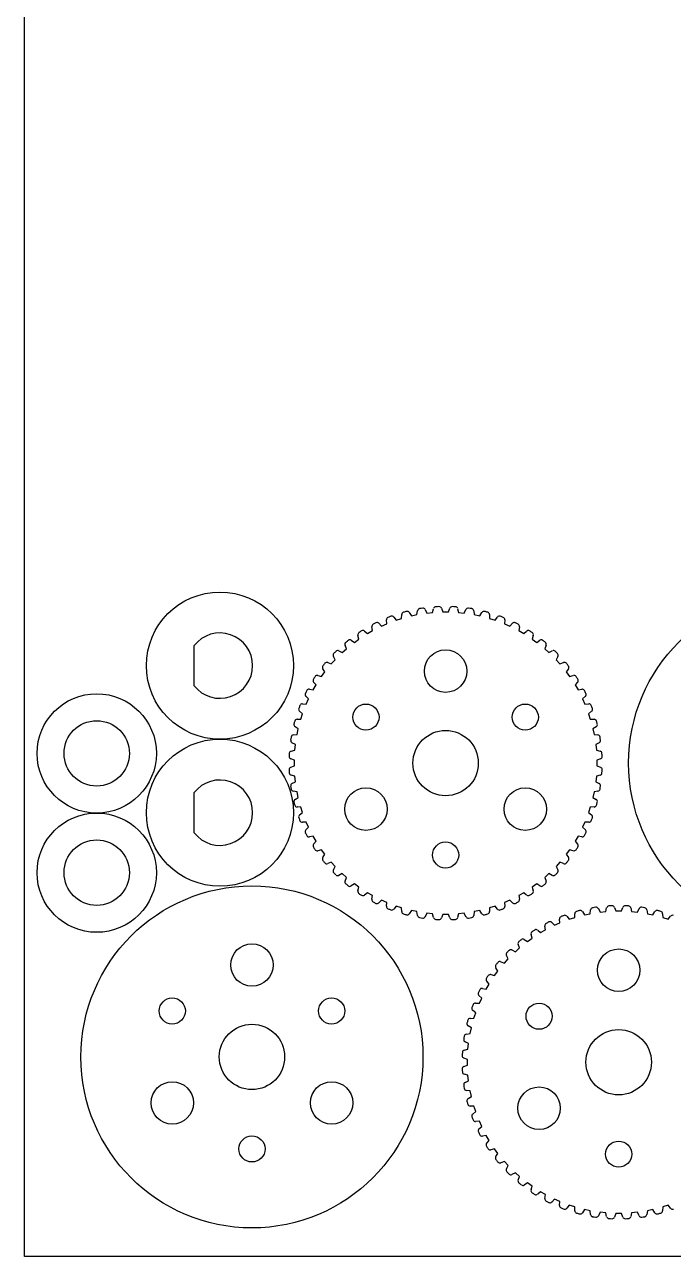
# Model space of a CAD drawing. Extents: x 0 to 603, y 0 to 603.
# Drawn here: x 0 to 79.4, y 0 to 150.8 of the extents above; entities that cross this region are included whole.
import ezdxf

# ---------------------------------------------------------------- set-up
doc = ezdxf.new("R2010")
doc.units = 0
doc.layers.add('FINAL', color=8, linetype='CONTINUOUS')
doc.layers.add('LASER_BED', color=8, linetype='CONTINUOUS')

msp = doc.modelspace()

# ---------------------------------------------------------------- linework, layer by layer
at = {"layer": 'FINAL', "linetype": 'CONTINUOUS'}
for p, q in [((46.13, 78.08), (46.15, 78.55)), ((47.08, 78.8), (47.33, 78.4)), ((47.33, 78.4), (48.01, 78.55)), ((48.01, 78.55), (48.08, 79.02)), ((49.03, 79.17), (49.24, 78.74)), ((49.24, 78.74), (49.93, 78.82)), ((49.93, 78.82), (50.05, 79.27)), ((51.01, 79.32), (51.17, 78.88)), ((51.17, 78.88), (51.87, 78.88)), ((51.87, 78.88), (52.03, 79.32)), ((52.99, 79.27), (53.11, 78.82)), ((53.11, 78.82), (53.8, 78.74)), ((53.8, 78.74), (54.01, 79.17)), ((54.96, 79.02), (55.03, 78.55)), ((55.03, 78.55), (55.71, 78.4)), ((55.71, 78.4), (55.96, 78.8)), ((56.89, 78.55), (56.91, 78.08)), ((42.57, 76.58), (42.49, 77.04)), ((43.35, 77.48), (43.67, 77.14)), ((43.67, 77.14), (44.31, 77.42)), ((44.31, 77.42), (44.28, 77.89)), ((45.18, 78.24), (45.47, 77.87)), ((45.47, 77.87), (46.13, 78.08)), ((56.91, 78.08), (57.57, 77.87)), ((57.57, 77.87), (57.86, 78.24)), ((58.76, 77.89), (58.73, 77.42)), ((58.73, 77.42), (59.37, 77.14)), ((59.37, 77.14), (59.7, 77.48)), ((60.56, 77.04), (60.47, 76.58)), ((39.97, 75.4), (40.36, 75.14)), ((40.36, 75.14), (40.92, 75.55)), ((40.92, 75.55), (40.79, 76)), ((41.6, 76.53), (41.96, 76.23)), ((41.96, 76.23), (42.57, 76.58)), ((60.47, 76.58), (61.08, 76.23)), ((61.08, 76.23), (61.44, 76.53)), ((62.25, 76), (62.12, 75.55)), ((62.12, 75.55), (62.68, 75.14)), ((62.68, 75.14), (63.07, 75.4)), ((20.75, 69.84), (20.75, 74.77)), ((38.46, 74.11), (38.88, 73.89)), ((38.88, 73.89), (39.39, 74.36)), ((39.39, 74.36), (39.22, 74.8)), ((63.82, 74.8), (63.65, 74.36)), ((63.65, 74.36), (64.17, 73.89)), ((64.17, 73.89), (64.58, 74.11)), ((37.09, 72.67), (37.53, 72.5)), ((37.53, 72.5), (38, 73.02)), ((38, 73.02), (37.78, 73.43)), ((65.26, 73.43), (65.04, 73.02)), ((65.04, 73.02), (65.51, 72.5)), ((65.51, 72.5), (65.95, 72.67)), ((35.89, 71.1), (36.34, 70.97)), ((36.34, 70.97), (36.75, 71.53)), ((36.75, 71.53), (36.49, 71.92)), ((66.55, 71.92), (66.29, 71.53)), ((66.29, 71.53), (66.7, 70.97)), ((66.7, 70.97), (67.15, 71.1)), ((34.85, 69.4), (35.32, 69.32)), ((35.32, 69.32), (35.67, 69.93)), ((35.67, 69.93), (35.36, 70.29)), ((67.68, 70.29), (67.38, 69.93)), ((67.38, 69.93), (67.73, 69.32)), ((67.73, 69.32), (68.19, 69.4)), ((34.75, 68.22), (34.41, 68.55)), ((34.47, 67.58), (34.75, 68.22)), ((68.63, 68.55), (68.29, 68.22)), ((68.29, 68.22), (68.57, 67.58)), ((34.02, 66.42), (33.65, 66.71)), ((33.81, 65.76), (34.02, 66.42)), ((34, 67.61), (34.47, 67.58)), ((68.57, 67.58), (69.04, 67.61)), ((69.39, 66.71), (69.02, 66.42)), ((69.02, 66.42), (69.23, 65.76)), ((33.34, 65.74), (33.81, 65.76)), ((69.23, 65.76), (69.7, 65.74)), ((32.88, 63.81), (33.34, 63.88)), ((33.49, 64.56), (33.09, 64.81)), ((33.34, 63.88), (33.49, 64.56)), ((69.95, 64.81), (69.55, 64.56)), ((69.55, 64.56), (69.7, 63.88)), ((69.7, 63.88), (70.17, 63.81)), ((32.62, 61.84), (33.08, 61.96)), ((33.15, 62.65), (32.72, 62.86)), ((33.08, 61.96), (33.15, 62.65)), ((70.32, 62.86), (69.89, 62.65)), ((69.89, 62.65), (69.97, 61.96)), ((69.97, 61.96), (70.42, 61.84)), ((33.01, 60.72), (32.57, 60.88)), ((33.01, 60.02), (33.01, 60.72)), ((70.47, 60.88), (70.03, 60.72)), ((70.03, 60.72), (70.03, 60.02)), ((32.57, 59.86), (33.01, 60.02)), ((33.08, 58.78), (32.62, 58.9)), ((70.42, 58.9), (69.97, 58.78)), ((70.03, 60.02), (70.47, 59.86)), ((32.72, 57.88), (33.15, 58.09)), ((33.15, 58.09), (33.08, 58.78)), ((69.97, 58.78), (69.89, 58.09)), ((69.89, 58.09), (70.32, 57.88)), ((20.75, 51.84), (20.75, 56.77)), ((33.34, 56.86), (32.88, 56.93)), ((33.09, 55.93), (33.49, 56.18)), ((33.49, 56.18), (33.34, 56.86)), ((69.7, 56.86), (69.55, 56.18)), ((69.55, 56.18), (69.95, 55.93)), ((70.17, 56.93), (69.7, 56.86)), ((33.81, 54.98), (33.34, 55)), ((33.65, 54.03), (34.02, 54.32)), ((34.02, 54.32), (33.81, 54.98)), ((69.23, 54.98), (69.02, 54.32)), ((69.02, 54.32), (69.39, 54.03)), ((69.7, 55), (69.23, 54.98)), ((34.47, 53.16), (34, 53.13)), ((34.75, 52.52), (34.47, 53.16)), ((68.57, 53.16), (68.29, 52.52)), ((69.04, 53.13), (68.57, 53.16)), ((34.41, 52.19), (34.75, 52.52)), ((35.32, 51.42), (34.85, 51.34)), ((35.67, 50.81), (35.32, 51.42)), ((67.73, 51.42), (67.38, 50.81)), ((68.19, 51.34), (67.73, 51.42)), ((68.29, 52.52), (68.63, 52.19)), ((35.36, 50.45), (35.67, 50.81)), ((36.34, 49.77), (35.89, 49.64)), ((36.75, 49.21), (36.34, 49.77)), ((66.7, 49.77), (66.29, 49.21)), ((67.15, 49.64), (66.7, 49.77)), ((67.38, 50.81), (67.68, 50.45)), ((36.49, 48.82), (36.75, 49.21)), ((37.53, 48.24), (37.09, 48.07)), ((38, 47.73), (37.53, 48.24)), ((65.51, 48.24), (65.04, 47.73)), ((65.95, 48.07), (65.51, 48.24)), ((66.29, 49.21), (66.55, 48.82)), ((37.78, 47.31), (38, 47.73)), ((38.88, 46.85), (38.46, 46.63)), ((39.39, 46.38), (38.88, 46.85)), ((64.17, 46.85), (63.65, 46.38)), ((64.58, 46.63), (64.17, 46.85)), ((65.04, 47.73), (65.26, 47.31)), ((39.22, 45.94), (39.39, 46.38)), ((40.36, 45.6), (39.97, 45.34)), ((40.92, 45.19), (40.36, 45.6)), ((62.68, 45.6), (62.12, 45.19)), ((63.07, 45.34), (62.68, 45.6)), ((63.65, 46.38), (63.82, 45.94)), ((40.79, 44.74), (40.92, 45.19)), ((41.96, 44.51), (41.6, 44.21)), ((42.57, 44.17), (41.96, 44.51)), ((42.49, 43.7), (42.57, 44.17)), ((61.08, 44.51), (60.47, 44.17)), ((60.47, 44.17), (60.56, 43.7)), ((61.44, 44.21), (61.08, 44.51)), ((62.12, 45.19), (62.25, 44.74)), ((43.67, 43.6), (43.35, 43.26)), ((44.31, 43.32), (43.67, 43.6)), ((44.28, 42.85), (44.31, 43.32)), ((45.47, 42.87), (45.18, 42.5)), ((46.13, 42.66), (45.47, 42.87)), ((46.15, 42.19), (46.13, 42.66)), ((47.33, 42.34), (47.08, 41.94)), ((48.01, 42.19), (47.33, 42.34)), ((55.71, 42.34), (55.03, 42.19)), ((55.96, 41.94), (55.71, 42.34)), ((56.91, 42.66), (56.89, 42.19)), ((57.57, 42.87), (56.91, 42.66)), ((57.86, 42.5), (57.57, 42.87)), ((59.37, 43.6), (58.73, 43.32)), ((58.73, 43.32), (58.76, 42.85)), ((59.7, 43.26), (59.37, 43.6)), ((69.2, 41.94), (69.26, 42.41)), ((70.22, 42.56), (70.42, 42.13)), ((71.12, 42.21), (71.23, 42.66)), ((72.19, 42.71), (72.36, 42.27)), ((72.36, 42.27), (73.05, 42.27)), ((73.05, 42.27), (73.22, 42.71)), ((74.18, 42.66), (74.29, 42.21)), ((74.99, 42.13), (75.19, 42.56)), ((76.15, 42.41), (76.21, 41.94)), ((48.08, 41.73), (48.01, 42.19)), ((49.24, 42), (49.03, 41.57)), ((49.93, 41.92), (49.24, 42)), ((50.05, 41.47), (49.93, 41.92)), ((51.17, 41.86), (51.01, 41.42)), ((51.87, 41.86), (51.17, 41.86)), ((52.03, 41.42), (51.87, 41.86)), ((53.11, 41.92), (52.99, 41.47)), ((53.8, 42), (53.11, 41.92)), ((54.01, 41.57), (53.8, 42)), ((55.03, 42.19), (54.96, 41.73)), ((64.53, 40.87), (64.86, 40.53)), ((64.86, 40.53), (65.49, 40.81)), ((65.49, 40.81), (65.46, 41.28)), ((66.36, 41.63), (66.65, 41.26)), ((66.65, 41.26), (67.32, 41.47)), ((67.32, 41.47), (67.33, 41.94)), ((68.26, 42.19), (68.51, 41.79)), ((68.51, 41.79), (69.2, 41.94)), ((70.42, 42.13), (71.12, 42.21)), ((74.29, 42.21), (74.99, 42.13)), ((76.21, 41.94), (76.89, 41.79)), ((76.89, 41.79), (77.14, 42.19)), ((78.08, 41.94), (78.09, 41.47)), ((78.09, 41.47), (78.76, 41.26)), ((78.76, 41.26), (79.05, 41.63)), ((62.11, 38.94), (61.98, 39.39)), ((62.79, 39.92), (63.15, 39.62)), ((63.15, 39.62), (63.75, 39.97)), ((63.75, 39.97), (63.67, 40.43)), ((60.06, 37.28), (60.58, 37.75)), ((60.58, 37.75), (60.4, 38.19)), ((61.15, 38.79), (61.54, 38.53)), ((61.54, 38.53), (62.11, 38.94)), ((58.72, 35.89), (59.18, 36.41)), ((59.18, 36.41), (58.96, 36.82)), ((59.64, 37.5), (60.06, 37.28)), ((57.52, 34.36), (57.93, 34.92)), ((57.93, 34.92), (57.67, 35.31)), ((58.28, 36.06), (58.72, 35.89)), ((56.5, 32.71), (56.85, 33.32)), ((56.85, 33.32), (56.55, 33.68)), ((57.07, 34.49), (57.52, 34.36)), ((55.94, 31.61), (55.6, 31.94)), ((56.04, 32.8), (56.5, 32.71)), ((55.18, 31), (55.65, 30.97)), ((55.65, 30.97), (55.94, 31.61)), ((54.52, 29.13), (54.99, 29.15)), ((55.21, 29.81), (54.84, 30.1)), ((54.99, 29.15), (55.21, 29.81)), ((54.06, 27.2), (54.53, 27.27)), ((54.67, 27.95), (54.27, 28.2)), ((54.53, 27.27), (54.67, 27.95)), ((54.33, 26.04), (53.91, 26.25)), ((54.26, 25.35), (54.33, 26.04)), ((54.19, 24.11), (53.75, 24.27)), ((53.8, 25.23), (54.26, 25.35)), ((53.75, 23.25), (54.19, 23.41)), ((54.19, 23.41), (54.19, 24.11)), ((54.26, 22.17), (53.8, 22.29)), ((53.91, 21.27), (54.33, 21.48)), ((54.33, 21.48), (54.26, 22.17)), ((54.53, 20.25), (54.06, 20.32)), ((54.67, 19.57), (54.53, 20.25)), ((54.27, 19.32), (54.67, 19.57)), ((54.99, 18.37), (54.52, 18.39)), ((55.21, 17.71), (54.99, 18.37)), ((54.84, 17.42), (55.21, 17.71)), ((55.65, 16.55), (55.18, 16.52)), ((55.6, 15.59), (55.94, 15.91)), ((55.94, 15.91), (55.65, 16.55)), ((56.5, 14.81), (56.04, 14.73)), ((56.85, 14.2), (56.5, 14.81)), ((56.55, 13.84), (56.85, 14.2)), ((57.52, 13.16), (57.07, 13.03)), ((57.93, 12.6), (57.52, 13.16)), ((57.67, 12.21), (57.93, 12.6)), ((58.72, 11.63), (58.28, 11.46)), ((59.18, 11.12), (58.72, 11.63)), ((58.96, 10.7), (59.18, 11.12)), ((60.06, 10.24), (59.64, 10.02)), ((60.58, 9.77), (60.06, 10.24)), ((60.4, 9.33), (60.58, 9.77)), ((61.54, 8.99), (61.15, 8.73)), ((62.11, 8.58), (61.54, 8.99)), ((61.98, 8.13), (62.11, 8.58)), ((63.15, 7.9), (62.79, 7.6)), ((63.75, 7.56), (63.15, 7.9)), ((63.67, 7.09), (63.75, 7.56)), ((64.86, 6.99), (64.53, 6.65)), ((65.49, 6.71), (64.86, 6.99)), ((65.46, 6.24), (65.49, 6.71)), ((66.65, 6.26), (66.36, 5.89)), ((67.32, 6.05), (66.65, 6.26)), ((67.33, 5.58), (67.32, 6.05)), ((78.09, 6.05), (78.08, 5.58)), ((78.76, 6.26), (78.09, 6.05)), ((79.05, 5.89), (78.76, 6.26)), ((68.51, 5.73), (68.26, 5.33)), ((69.2, 5.58), (68.51, 5.73)), ((69.26, 5.12), (69.2, 5.58)), ((70.42, 5.39), (70.22, 4.96)), ((71.12, 5.32), (70.42, 5.39)), ((71.23, 4.86), (71.12, 5.32)), ((72.36, 5.25), (72.19, 4.81)), ((73.05, 5.25), (72.36, 5.25)), ((73.22, 4.81), (73.05, 5.25)), ((74.29, 5.32), (74.18, 4.86)), ((74.99, 5.39), (74.29, 5.32)), ((75.19, 4.96), (74.99, 5.39)), ((76.21, 5.58), (76.15, 5.12)), ((76.89, 5.73), (76.21, 5.58)), ((77.14, 5.33), (76.89, 5.73))]:
    msp.add_line(p, q, dxfattribs=at)
at = {"layer": 'FINAL'}
for centre, radius in [((23.9, 72.3), 9), ((8.82, 61.56), 7.3), ((8.82, 61.56), 4), ((23.9, 54.3), 9), ((8.82, 46.96), 7.3), ((8.82, 46.96), 4)]:
    msp.add_circle(centre, radius, dxfattribs=at)
at = {"layer": 'FINAL', "linetype": 'CONTINUOUS'}
for centre, radius in [((94.85, 60.37), 20.93), ((51.52, 71.63), 2.6), ((41.77, 66), 1.6), ((61.27, 66), 1.6), ((51.52, 60.37), 4), ((41.77, 54.74), 2.6), ((61.27, 54.74), 2.6), ((51.52, 49.12), 1.6), ((27.82, 24.41), 20.93), ((27.82, 35.66), 2.6), ((72.7, 35.02), 2.6), ((18.07, 30.03), 1.6), ((37.57, 30.03), 1.6), ((62.96, 29.39), 1.6), ((27.82, 24.41), 4), ((72.7, 23.76), 4), ((18.07, 18.78), 2.6), ((37.57, 18.78), 2.6), ((62.96, 18.13), 2.6), ((27.82, 13.15), 1.6), ((72.7, 12.51), 1.6)]:
    msp.add_circle(centre, radius, dxfattribs=at)
for centre, radius, start, end in [((46.45, 78.54), 0.305, 105.5791, 178), ((51.52, 60.37), 19.17, 104.4209, 105.5791), ((46.82, 78.64), 0.305, 32, 104.4209), ((48.38, 78.97), 0.305, 99.5791, 172), ((51.52, 60.37), 19.17, 98.4209, 99.5791), ((48.76, 79.03), 0.305, 26, 98.4209), ((50.34, 79.2), 0.305, 93.5791, 166), ((51.52, 60.37), 19.17, 92.4209, 93.5791), ((50.72, 79.22), 0.305, 20, 92.4209), ((52.32, 79.22), 0.305, 87.5791, 160), ((51.52, 60.37), 19.17, 86.4209, 87.5791), ((52.7, 79.2), 0.305, 14, 86.4209), ((54.28, 79.03), 0.305, 81.5791, 154), ((51.52, 60.37), 19.17, 80.4209, 81.5791), ((54.66, 78.97), 0.305, 8, 80.4209), ((56.22, 78.64), 0.305, 75.5791, 148), ((51.52, 60.37), 19.17, 74.4209, 75.5791), ((56.59, 78.54), 0.305, 2, 74.4209), ((42.79, 77.09), 0.305, 117.5791, 190), ((51.52, 60.37), 19.17, 116.4209, 117.5791), ((43.13, 77.27), 0.305, 44, 116.4209), ((44.58, 77.91), 0.305, 111.5791, 184), ((51.52, 60.37), 19.17, 110.4209, 111.5791), ((44.94, 78.05), 0.305, 38, 110.4209), ((58.1, 78.05), 0.305, 69.5791, 142), ((51.52, 60.37), 19.17, 68.4209, 69.5791), ((58.46, 77.91), 0.305, 356, 68.4209), ((59.92, 77.27), 0.305, 63.5791, 136), ((51.52, 60.37), 19.17, 62.4209, 63.5791), ((60.26, 77.09), 0.305, 350, 62.4209), ((23.9, 72.3), 4, 218.0475, 141.9525), ((51.52, 60.37), 19.17, 128.4209, 129.5791), ((39.8, 75.15), 0.305, 56, 128.4209), ((41.09, 76.09), 0.305, 123.5791, 196), ((51.52, 60.37), 19.17, 122.4209, 123.5791), ((41.41, 76.3), 0.305, 50, 122.4209), ((61.64, 76.3), 0.305, 57.5791, 130), ((51.52, 60.37), 19.17, 56.4209, 57.5791), ((61.96, 76.09), 0.305, 344, 56.4209), ((63.24, 75.15), 0.305, 51.5791, 124), ((51.52, 60.37), 19.17, 50.4209, 51.5791), ((51.52, 60.37), 19.17, 134.4209, 135.5791), ((38.32, 73.84), 0.305, 62, 134.4209), ((39.5, 74.91), 0.305, 129.5791, 202), ((63.54, 74.91), 0.305, 338, 50.4209), ((64.73, 73.84), 0.305, 45.5791, 118), ((51.52, 60.37), 19.17, 44.4209, 45.5791), ((51.52, 60.37), 19.17, 140.4209, 141.5791), ((36.98, 72.39), 0.305, 68, 140.4209), ((38.05, 73.57), 0.305, 135.5791, 208), ((65, 73.57), 0.305, 332, 44.4209), ((66.06, 72.39), 0.305, 39.5791, 112), ((51.52, 60.37), 19.17, 38.4209, 39.5791), ((51.52, 60.37), 19.17, 146.4209, 147.5791), ((35.8, 70.8), 0.305, 74, 146.4209), ((36.74, 72.09), 0.305, 141.5791, 214), ((66.3, 72.09), 0.305, 326, 38.4209), ((67.24, 70.8), 0.305, 33.5791, 106), ((51.52, 60.37), 19.17, 32.4209, 33.5791), ((34.8, 69.1), 0.305, 80, 152.4209), ((35.6, 70.48), 0.305, 147.5791, 220), ((67.45, 70.48), 0.305, 320, 32.4209), ((68.24, 69.1), 0.305, 27.5791, 100), ((34.63, 68.76), 0.305, 153.5791, 226), ((51.52, 60.37), 19.17, 152.4209, 153.5791), ((51.52, 60.37), 19.17, 26.4209, 27.5791), ((68.42, 68.76), 0.305, 314, 26.4209), ((33.84, 66.95), 0.305, 159.5791, 232), ((51.52, 60.37), 19.17, 158.4209, 159.5791), ((33.98, 67.31), 0.305, 86, 158.4209), ((69.06, 67.31), 0.305, 21.5791, 94), ((51.52, 60.37), 19.17, 20.4209, 21.5791), ((69.2, 66.95), 0.305, 308, 20.4209), ((33.25, 65.07), 0.305, 165.5791, 238), ((51.52, 60.37), 19.17, 164.4209, 165.5791), ((33.35, 65.44), 0.305, 92, 164.4209), ((69.69, 65.44), 0.305, 15.5791, 88), ((69.79, 65.07), 0.305, 302, 14.4209), ((51.52, 60.37), 19.17, 14.4209, 15.5791), ((51.52, 60.37), 19.17, 170.4209, 171.5791), ((32.92, 63.51), 0.305, 98, 170.4209), ((70.12, 63.51), 0.305, 9.5791, 82), ((51.52, 60.37), 19.17, 8.4209, 9.5791), ((32.69, 61.55), 0.305, 104, 176.4209), ((32.86, 63.13), 0.305, 171.5791, 244), ((70.18, 63.13), 0.305, 296, 8.4209), ((70.35, 61.55), 0.305, 3.5791, 76), ((51.52, 60.37), 19.17, 176.4209, 177.5791), ((32.67, 61.17), 0.305, 177.5791, 250), ((70.37, 61.17), 0.305, 290, 2.4209), ((51.52, 60.37), 19.17, 2.4209, 3.5791), ((32.67, 59.57), 0.305, 110, 182.4209), ((51.52, 60.37), 19.17, 182.4209, 183.5791), ((32.69, 59.19), 0.305, 183.5791, 256), ((70.35, 59.19), 0.305, 284, 356.4209), ((70.37, 59.57), 0.305, 357.5791, 70), ((51.52, 60.37), 19.17, 356.4209, 357.5791), ((23.9, 54.3), 4, 218.0475, 141.9525), ((32.86, 57.61), 0.305, 116, 188.4209), ((51.52, 60.37), 19.17, 188.4209, 189.5791), ((70.18, 57.61), 0.305, 351.5791, 64), ((51.52, 60.37), 19.17, 350.4209, 351.5791), ((32.92, 57.23), 0.305, 189.5791, 262), ((33.25, 55.67), 0.305, 122, 194.4209), ((69.79, 55.67), 0.305, 345.5791, 58), ((70.12, 57.23), 0.305, 278, 350.4209), ((51.52, 60.37), 19.17, 194.4209, 195.5791), ((33.35, 55.3), 0.305, 195.5791, 268), ((69.69, 55.3), 0.305, 272, 344.4209), ((51.52, 60.37), 19.17, 344.4209, 345.5791), ((33.84, 53.79), 0.305, 128, 200.4209), ((51.52, 60.37), 19.17, 200.4209, 201.5791), ((33.98, 53.43), 0.305, 201.5791, 274), ((69.06, 53.43), 0.305, 266, 338.4209), ((51.52, 60.37), 19.17, 338.4209, 339.5791), ((69.2, 53.79), 0.305, 339.5791, 52), ((34.63, 51.98), 0.305, 134, 206.4209), ((51.52, 60.37), 19.17, 206.4209, 207.5791), ((34.8, 51.64), 0.305, 207.5791, 280), ((68.24, 51.64), 0.305, 260, 332.4209), ((51.52, 60.37), 19.17, 332.4209, 333.5791), ((68.42, 51.98), 0.305, 333.5791, 46), ((35.6, 50.26), 0.305, 140, 212.4209), ((51.52, 60.37), 19.17, 212.4209, 213.5791), ((35.8, 49.94), 0.305, 213.5791, 286), ((67.24, 49.94), 0.305, 254, 326.4209), ((51.52, 60.37), 19.17, 326.4209, 327.5791), ((67.45, 50.26), 0.305, 327.5791, 40), ((36.74, 48.65), 0.305, 146, 218.4209), ((51.52, 60.37), 19.17, 218.4209, 219.5791), ((51.52, 60.37), 19.17, 320.4209, 321.5791), ((66.3, 48.65), 0.305, 321.5791, 34), ((36.98, 48.35), 0.305, 219.5791, 292), ((38.05, 47.17), 0.305, 152, 224.4209), ((51.52, 60.37), 19.17, 224.4209, 225.5791), ((51.52, 60.37), 19.17, 314.4209, 315.5791), ((65, 47.17), 0.305, 315.5791, 28), ((66.06, 48.35), 0.305, 248, 320.4209), ((38.32, 46.9), 0.305, 225.5791, 298), ((39.5, 45.83), 0.305, 158, 230.4209), ((51.52, 60.37), 19.17, 230.4209, 231.5791), ((39.8, 45.59), 0.305, 231.5791, 304), ((63.24, 45.59), 0.305, 236, 308.4209), ((51.52, 60.37), 19.17, 308.4209, 309.5791), ((63.54, 45.83), 0.305, 309.5791, 22), ((64.73, 46.9), 0.305, 242, 314.4209), ((41.09, 44.65), 0.305, 164, 236.4209), ((51.52, 60.37), 19.17, 236.4209, 237.5791), ((41.41, 44.45), 0.305, 237.5791, 310), ((61.64, 44.45), 0.305, 230, 302.4209), ((51.52, 60.37), 19.17, 302.4209, 303.5791), ((61.96, 44.65), 0.305, 303.5791, 16), ((42.79, 43.65), 0.305, 170, 242.4209), ((51.52, 60.37), 19.17, 242.4209, 243.5791), ((43.13, 43.48), 0.305, 243.5791, 316), ((44.58, 42.83), 0.305, 176, 248.4209), ((51.52, 60.37), 19.17, 248.4209, 249.5791), ((44.94, 42.69), 0.305, 249.5791, 322), ((58.1, 42.69), 0.305, 218, 290.4209), ((51.52, 60.37), 19.17, 290.4209, 291.5791), ((58.46, 42.83), 0.305, 291.5791, 4), ((59.92, 43.48), 0.305, 224, 296.4209), ((51.52, 60.37), 19.17, 296.4209, 297.5791), ((60.26, 43.65), 0.305, 297.5791, 10), ((67.64, 41.93), 0.305, 105.5791, 178), ((72.7, 23.76), 19.17, 104.4209, 105.5791), ((68.01, 42.03), 0.305, 32, 104.4209), ((69.57, 42.36), 0.305, 99.5791, 172), ((72.7, 23.76), 19.17, 98.4209, 99.5791), ((69.94, 42.42), 0.305, 26, 98.4209), ((71.53, 42.59), 0.305, 93.5791, 166), ((72.7, 23.76), 19.17, 92.4209, 93.5791), ((71.91, 42.61), 0.305, 20, 92.4209), ((73.5, 42.61), 0.305, 87.5791, 160), ((72.7, 23.76), 19.17, 86.4209, 87.5791), ((73.88, 42.59), 0.305, 14, 86.4209), ((75.47, 42.42), 0.305, 81.5791, 154), ((72.7, 23.76), 19.17, 80.4209, 81.5791), ((75.84, 42.36), 0.305, 8, 80.4209), ((77.4, 42.03), 0.305, 75.5791, 148), ((72.7, 23.76), 19.17, 74.4209, 75.5791), ((77.77, 41.93), 0.305, 2, 74.4209), ((46.45, 42.2), 0.305, 182, 254.4209), ((51.52, 60.37), 19.17, 254.4209, 255.5791), ((46.82, 42.1), 0.305, 255.5791, 328), ((48.38, 41.77), 0.305, 188, 260.4209), ((51.52, 60.37), 19.17, 260.4209, 261.5791), ((48.76, 41.71), 0.305, 261.5791, 334), ((50.34, 41.54), 0.305, 194, 266.4209), ((51.52, 60.37), 19.17, 266.4209, 267.5791), ((50.72, 41.52), 0.305, 267.5791, 340), ((52.32, 41.52), 0.305, 200, 272.4209), ((51.52, 60.37), 19.17, 272.4209, 273.5791), ((52.7, 41.54), 0.305, 273.5791, 346), ((54.28, 41.71), 0.305, 206, 278.4209), ((51.52, 60.37), 19.17, 278.4209, 279.5791), ((54.66, 41.77), 0.305, 279.5791, 352), ((56.22, 42.1), 0.305, 212, 284.4209), ((51.52, 60.37), 19.17, 284.4209, 285.5791), ((56.59, 42.2), 0.305, 285.5791, 358), ((63.97, 40.48), 0.305, 117.5791, 190), ((72.7, 23.76), 19.17, 116.4209, 117.5791), ((64.31, 40.66), 0.305, 44, 116.4209), ((65.77, 41.3), 0.305, 111.5791, 184), ((72.7, 23.76), 19.17, 110.4209, 111.5791), ((66.12, 41.44), 0.305, 38, 110.4209), ((79.29, 41.44), 0.305, 69.5791, 142), ((62.27, 39.48), 0.305, 123.5791, 196), ((72.7, 23.76), 19.17, 122.4209, 123.5791), ((62.59, 39.69), 0.305, 50, 122.4209), ((60.68, 38.3), 0.305, 129.5791, 202), ((72.7, 23.76), 19.17, 128.4209, 129.5791), ((60.98, 38.54), 0.305, 56, 128.4209), ((59.23, 36.97), 0.305, 135.5791, 208), ((72.7, 23.76), 19.17, 134.4209, 135.5791), ((59.5, 37.23), 0.305, 62, 134.4209), ((57.92, 35.48), 0.305, 141.5791, 214), ((72.7, 23.76), 19.17, 140.4209, 141.5791), ((58.16, 35.78), 0.305, 68, 140.4209), ((56.78, 33.88), 0.305, 147.5791, 220), ((72.7, 23.76), 19.17, 146.4209, 147.5791), ((56.99, 34.19), 0.305, 74, 146.4209), ((55.81, 32.16), 0.305, 153.5791, 226), ((72.7, 23.76), 19.17, 152.4209, 153.5791), ((55.98, 32.49), 0.305, 80, 152.4209), ((55.02, 30.34), 0.305, 159.5791, 232), ((72.7, 23.76), 19.17, 158.4209, 159.5791), ((55.16, 30.7), 0.305, 86, 158.4209), ((72.7, 23.76), 19.17, 164.4209, 165.5791), ((54.53, 28.83), 0.305, 92, 164.4209), ((54.1, 26.9), 0.305, 98, 170.4209), ((54.43, 28.46), 0.305, 165.5791, 238), ((72.7, 23.76), 19.17, 170.4209, 171.5791), ((54.04, 26.52), 0.305, 171.5791, 244), ((72.7, 23.76), 19.17, 176.4209, 177.5791), ((53.86, 24.56), 0.305, 177.5791, 250), ((53.88, 24.94), 0.305, 104, 176.4209), ((53.86, 22.96), 0.305, 110, 182.4209), ((72.7, 23.76), 19.17, 182.4209, 183.5791), ((53.88, 22.58), 0.305, 183.5791, 256), ((54.04, 21), 0.305, 116, 188.4209), ((72.7, 23.76), 19.17, 188.4209, 189.5791), ((54.1, 20.62), 0.305, 189.5791, 262), ((54.43, 19.06), 0.305, 122, 194.4209), ((72.7, 23.76), 19.17, 194.4209, 195.5791), ((54.53, 18.69), 0.305, 195.5791, 268), ((55.02, 17.18), 0.305, 128, 200.4209), ((72.7, 23.76), 19.17, 200.4209, 201.5791), ((55.16, 16.82), 0.305, 201.5791, 274), ((55.81, 15.37), 0.305, 134, 206.4209), ((72.7, 23.76), 19.17, 206.4209, 207.5791), ((55.98, 15.03), 0.305, 207.5791, 280), ((56.78, 13.65), 0.305, 140, 212.4209), ((72.7, 23.76), 19.17, 212.4209, 213.5791), ((56.99, 13.33), 0.305, 213.5791, 286), ((57.92, 12.04), 0.305, 146, 218.4209), ((72.7, 23.76), 19.17, 218.4209, 219.5791), ((58.16, 11.74), 0.305, 219.5791, 292), ((59.23, 10.56), 0.305, 152, 224.4209), ((72.7, 23.76), 19.17, 224.4209, 225.5791), ((59.5, 10.29), 0.305, 225.5791, 298), ((60.68, 9.22), 0.305, 158, 230.4209), ((72.7, 23.76), 19.17, 230.4209, 231.5791), ((60.98, 8.98), 0.305, 231.5791, 304), ((62.27, 8.04), 0.305, 164, 236.4209), ((72.7, 23.76), 19.17, 236.4209, 237.5791), ((62.59, 7.84), 0.305, 237.5791, 310), ((63.97, 7.04), 0.305, 170, 242.4209), ((72.7, 23.76), 19.17, 242.4209, 243.5791), ((64.31, 6.87), 0.305, 243.5791, 316), ((65.77, 6.22), 0.305, 176, 248.4209), ((72.7, 23.76), 19.17, 248.4209, 249.5791), ((66.12, 6.08), 0.305, 249.5791, 322), ((67.64, 5.59), 0.305, 182, 254.4209), ((72.7, 23.76), 19.17, 254.4209, 255.5791), ((68.01, 5.49), 0.305, 255.5791, 328), ((69.57, 5.16), 0.305, 188, 260.4209), ((72.7, 23.76), 19.17, 260.4209, 261.5791), ((69.94, 5.1), 0.305, 261.5791, 334), ((71.53, 4.93), 0.305, 194, 266.4209), ((72.7, 23.76), 19.17, 266.4209, 267.5791), ((71.91, 4.91), 0.305, 267.5791, 340), ((73.5, 4.91), 0.305, 200, 272.4209), ((72.7, 23.76), 19.17, 272.4209, 273.5791), ((73.88, 4.93), 0.305, 273.5791, 346), ((75.47, 5.1), 0.305, 206, 278.4209), ((72.7, 23.76), 19.17, 278.4209, 279.5791), ((75.84, 5.16), 0.305, 279.5791, 352), ((77.4, 5.49), 0.305, 212, 284.4209), ((72.7, 23.76), 19.17, 284.4209, 285.5791), ((77.77, 5.59), 0.305, 285.5791, 358), ((79.29, 6.08), 0.305, 218, 290.4209)]:
    msp.add_arc(centre, radius, start, end, dxfattribs=at)
at = {"layer": 'LASER_BED', "linetype": 'CONTINUOUS'}
for points in [[(0, 0), (0, 603), (450, 603), (450, 0), (0, 0)], [(0, 0), (0, 603), (603, 603), (603, 0), (0, 0)]]:
    msp.add_lwpolyline(points, close=True, dxfattribs=at)

doc.saveas('drawing.dxf')
